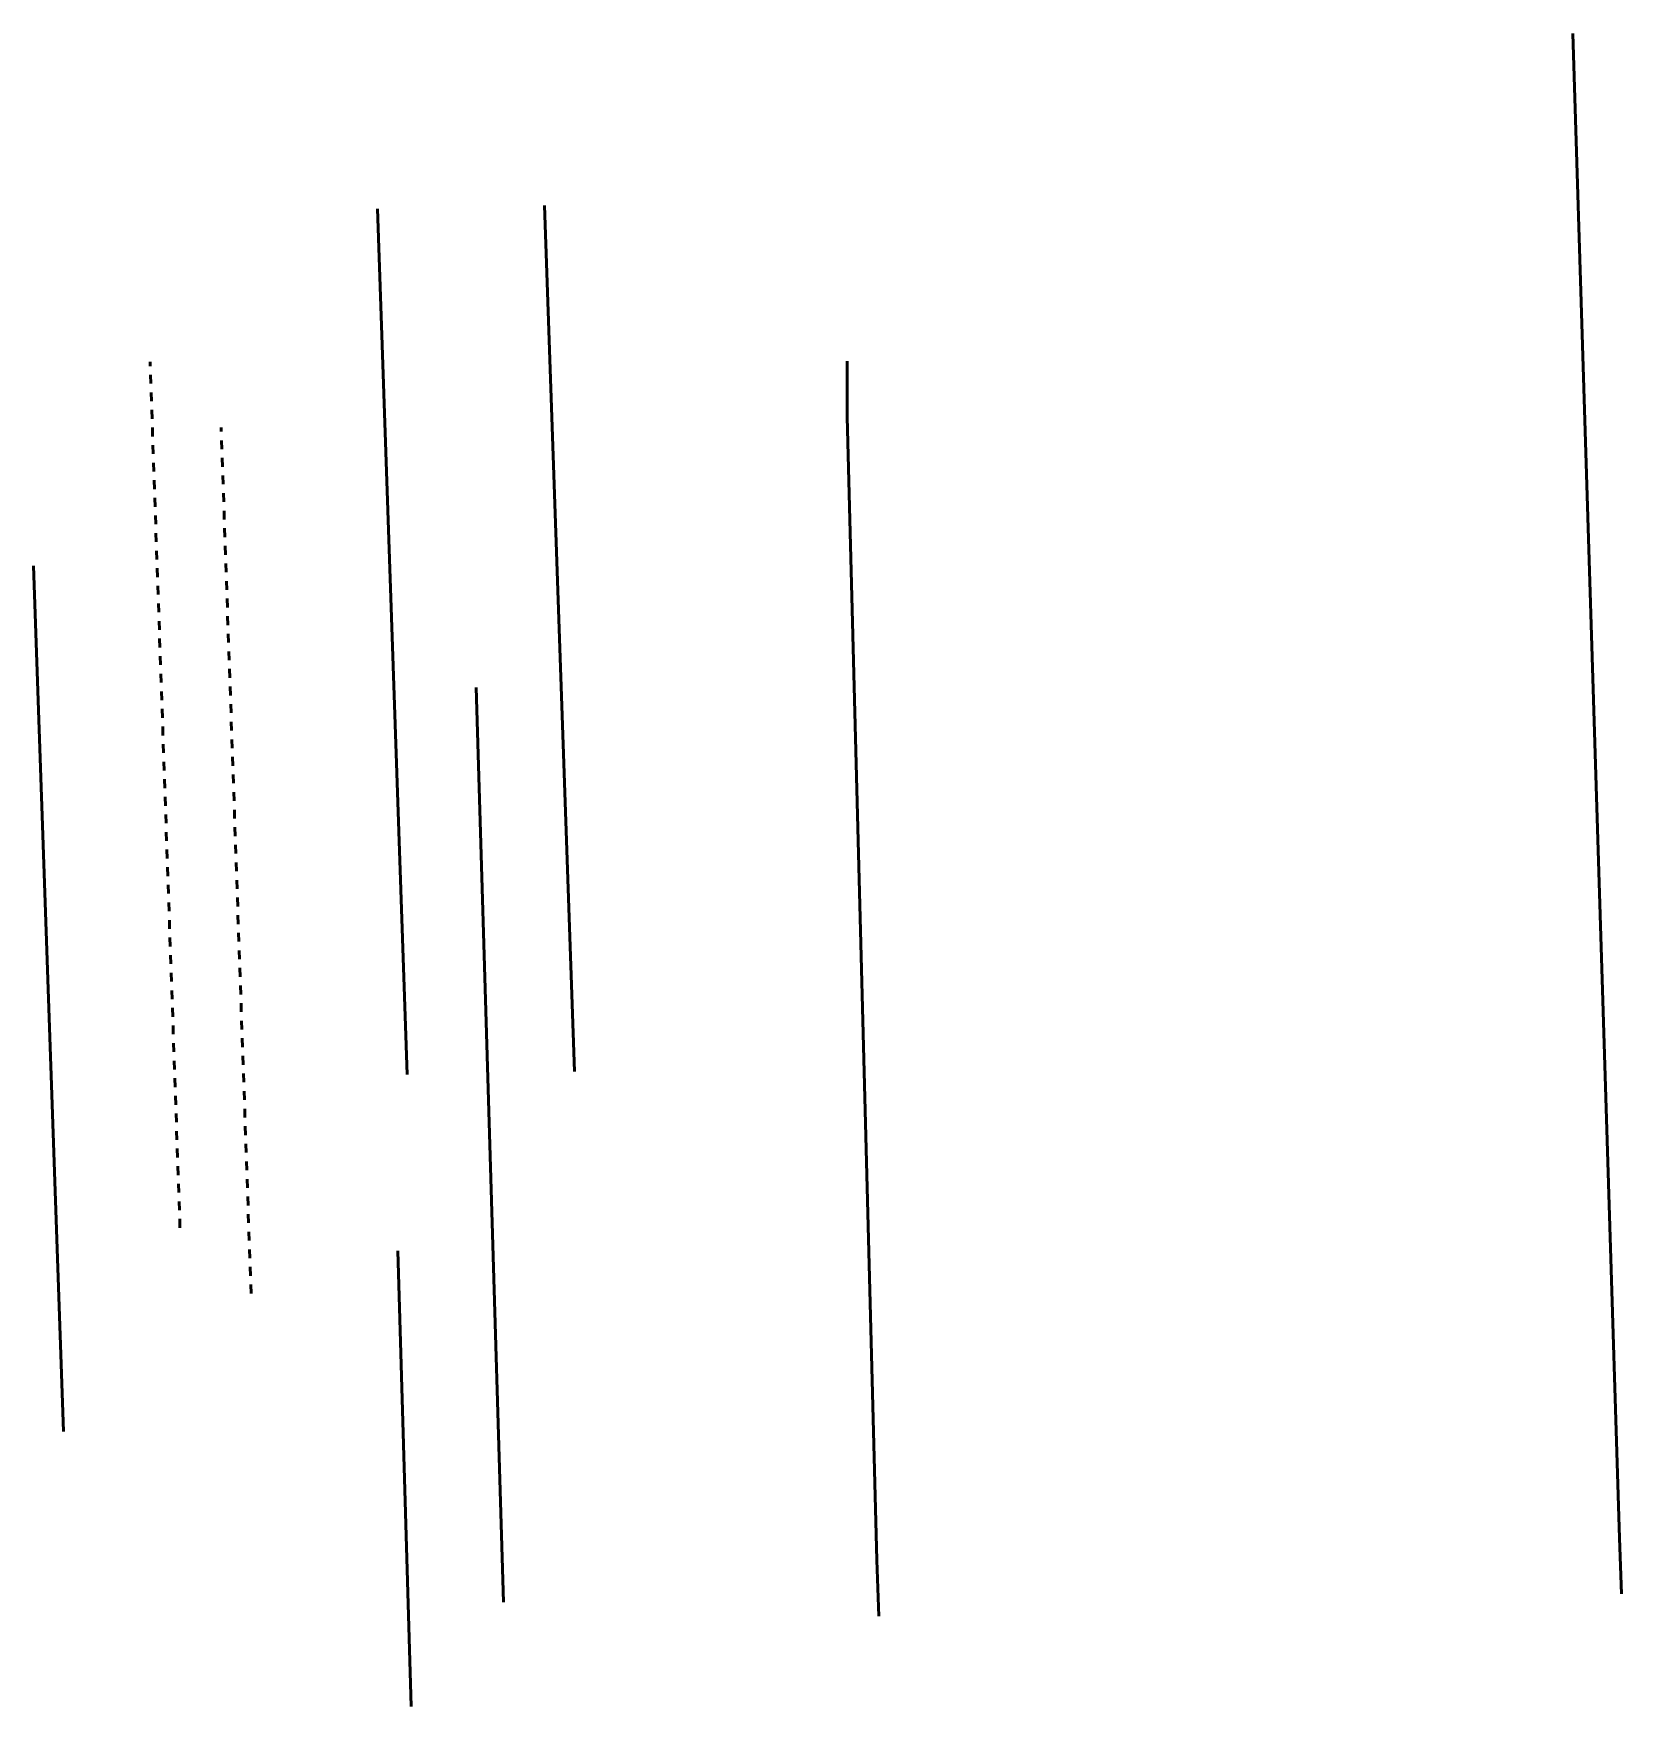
# Model space of a CAD drawing. Header units: metres. Extents: x -741772 to -729469, y -1051765 to -1042288.
# Drawn here: x -740641.35 to -740623.29, y -1051405.56 to -1051386.54 of the extents above; entities that cross this region are included whole.
import ezdxf
from ezdxf.lldxf.tags import DXFTag

# ---------------------------------------------------------------- set-up
doc = ezdxf.new("R2010")
doc.units = ezdxf.units.M
doc.header["$LTSCALE"] = 4
doc.header["$MEASUREMENT"] = 0
doc.linetypes.add('HIDDEN', pattern=[0.375, 0.25, -0.125])
for name, color, linetype, lineweight in [('_elektro NN', 10, 'El_vedeni_nn_podz', 30), ('_verejne osvetleni nove', 6, 'El_vedeni_podz', 30), ('_verejne osvetleni rusene', 30, 'HIDDEN', 20), ('_verejne osvetleni stavajici', 6, 'HIDDEN', 25), ('_vodovod', 150, '_VODA_PITNA_PODZ', 50)]:
    doc.layers.add(name, color=color, linetype=linetype, lineweight=lineweight)
for name, color, linetype, lineweight, true_color in [('_kanalizace', 7, '_KANALIZACE_SPLASKOVA_PODZ', 50, 0xcc6600), ('_kanalizace_destova', 7, '_KANALIZACE_DESTOVA_PODZ', 50, 0x008585), ('_plyn', 7, 'GAS_LINE', 50, 0xd1d100)]:
    doc.layers.add(name, color=color, linetype=linetype, lineweight=lineweight, true_color=true_color)
doc.styles.get("Standard").update_dxf_attribs({"font": 'arial.ttf'})
doc.linetypes.add('_KANALIZACE_DESTOVA_PODZ', pattern='A,35,-15,[102,cadkon.shx,S=5,R=0,X=0,Y=5],-5,[106,cadkon.shx,S=5,R=0,X=10,Y=0],30,-15', length=100)
doc.linetypes.add('_KANALIZACE_SPLASKOVA_PODZ', pattern='A,35,-15,[102,cadkon.shx,S=5,R=0,X=0,Y=5],-5,[102,cadkon.shx,S=5,R=0,X=20,Y=5],30,-15', length=100)
doc.linetypes.add('_VODA_PITNA_PODZ', pattern='A,35,-15,[117,cadkon.shx,S=1.25,R=0,X=0,Y=0],-50', length=100)
doc.linetypes.add('El_vedeni_nn_podz', pattern='A,35,-15,[109,cadkon.shx,S=5,R=0,X=0,Y=0],-50', length=100)
doc.linetypes.add('El_vedeni_podz', pattern='A,35,-15,[107,cadkon.shx,S=5,R=0,X=0,Y=0],-50', length=100)
tags = doc.linetypes.add('GAS_LINE', pattern='A,12.7,-5.08,["GAS",Standard,S=2.54,R=0,X=-2.54,Y=-1.27],-6.35', length=24.13).pattern_tags.tags
tags[6] = DXFTag(74, 10)

msp = doc.modelspace()

# ---------------------------------------------------------------- linework, layer by layer
at = {"layer": '_elektro NN', "lineweight": 50, "ltscale": 0.02, "elevation": 0.063}
msp.add_lwpolyline([(-740635.196, -1051398.338), (-740635.536, -1051388.497)], dxfattribs=at)
at = {"layer": '_elektro NN', "lineweight": 50, "ltscale": 0.02}
msp.add_lwpolyline([(-740637.097, -1051398.374), (-740637.438, -1051388.534)], dxfattribs=at)
at = {"layer": '_kanalizace', "ltscale": 0.02, "elevation": -0.124}
msp.add_lwpolyline([(-740631.736, -1051404.529), (-740631.759, -1051403.894), (-740632.094, -1051390.898), (-740632.094, -1051390.266)], dxfattribs=at)
at = {"layer": '_kanalizace_destova', "ltscale": 0.02}
msp.add_lwpolyline([(-740623.291, -1051404.277), (-740623.314, -1051403.642), (-740623.845, -1051386.541)], dxfattribs=at)
at = {"layer": '_plyn', "ltscale": 0.02}
msp.add_lwpolyline([(-740636.313, -1051393.976), (-740636.003, -1051404.37)], dxfattribs=at)
at = {"layer": '_verejne osvetleni nove', "lineweight": 50, "ltscale": 0.02, "elevation": -0.074}
msp.add_lwpolyline([(-740641.008, -1051402.431), (-740641.348, -1051392.59)], dxfattribs=at)
at = {"layer": '_verejne osvetleni rusene', "lineweight": 50, "ltscale": 0.02, "elevation": -0.074}
msp.add_lwpolyline([(-740638.874, -1051400.86), (-740639.214, -1051391.02)], dxfattribs=at)
at = {"layer": '_verejne osvetleni stavajici', "lineweight": 50, "ltscale": 0.02, "elevation": -200.074}
msp.add_lwpolyline([(-740639.682, -1051400.115), (-740640.022, -1051390.275)], dxfattribs=at)
at = {"layer": '_vodovod', "lineweight": 50, "ltscale": 0.02}
msp.add_lwpolyline([(-740637.205, -1051400.377), (-740637.054, -1051405.556)], dxfattribs=at)

doc.saveas('drawing.dxf')
